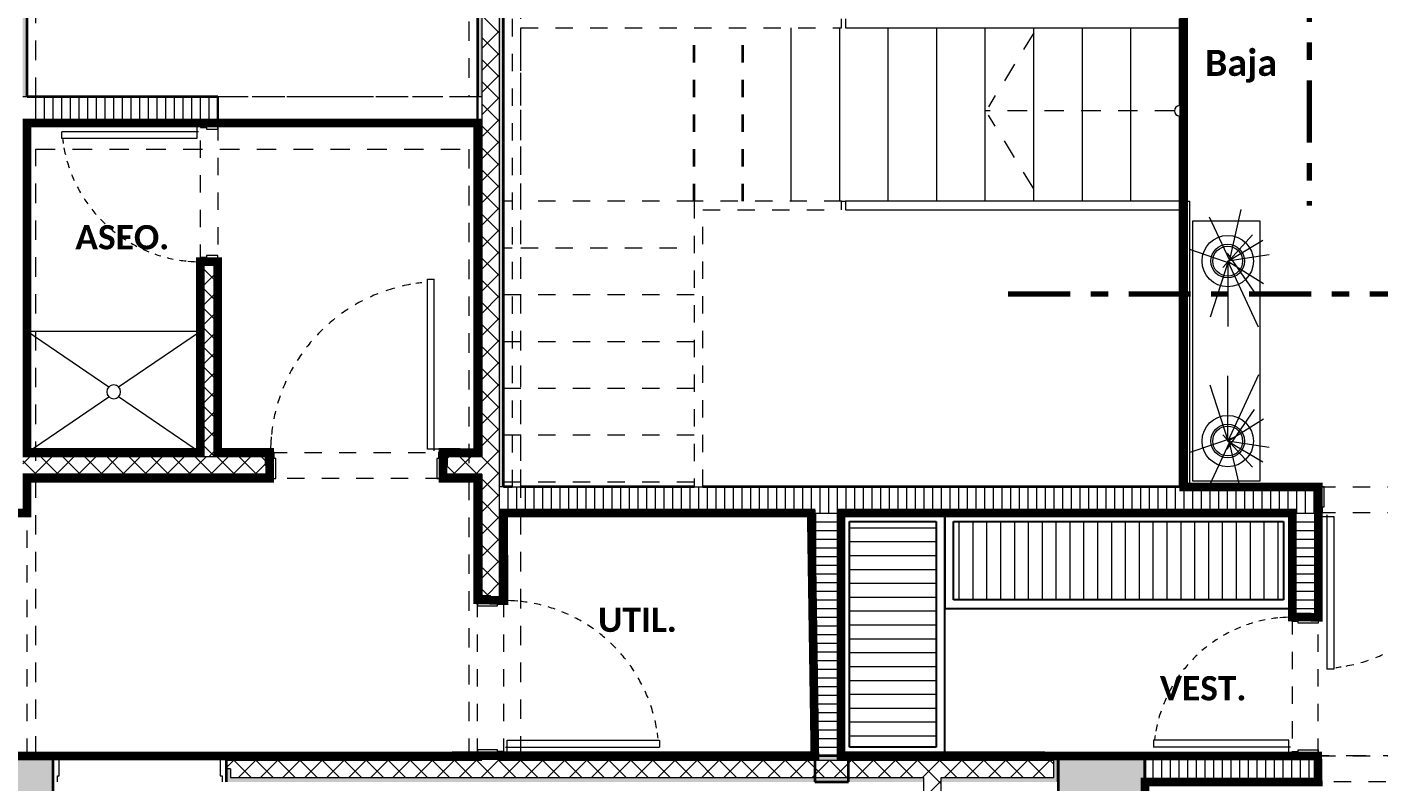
# Model space of a CAD drawing. Header units: metres. Extents: x -144 to 1000, y -717 to 29.
# Drawn here: x 837.01 to 844.81, y -557.42 to -553.07 of the extents above; entities that cross this region are included whole.
import ezdxf

# ---------------------------------------------------------------- set-up
doc = ezdxf.new("R2010")
doc.units = ezdxf.units.M
for name, pattern in [('Basculante', [0.11625, 0.075, -0.04125]), ('basculante modificado', [0.18, 0.1125, -0.0675]), ('Dash Dot 3_16_', [0.595313, 0.357187, -0.119063, 0, -0.119063]), ('Trazo', [0.45, 0.225, -0.225])]:
    doc.linetypes.add(name, pattern=pattern)
doc.layers.get('0').update_dxf_attribs({"color": 1})
doc.layers.add('00-MEDICION', color=30, linetype='Continuous')
for name, color, linetype, lineweight in [('A-DETL', 1, 'Continuous', 9), ('A-DETL-GENF', 1, 'Continuous', 9), ('A-DETL-MEDM', 1, 'Continuous', 30), ('A-DETL-THIN', 1, 'Continuous', 9), ('A-DOOR', 1, 'Continuous', 9), ('A-DOOR-FRAM', 1, 'Continuous', 9), ('A-DOOR-HDLN', 1, 'Trazo', 20), ('A-FLOR', 2, 'Continuous', 9), ('A-FLOR-HRAL', 1, 'Continuous', 9), ('A-FLOR-OVHD', 7, 'Basculante', 9), ('A-GENM', 1, 'Continuous', 9), ('A-WALL', 4, 'Continuous', 9), ('G-ANNO-SYMB', 1, 'Continuous', 9), ('G-ANNO-TEXT', 2, 'Continuous', 9), ('G-IMPT', 1, 'Continuous', 9), ('P-SANR-FIXT', 1, 'Continuous', 9), ('S-COLS', 7, 'Continuous', 9)]:
    doc.layers.add(name, color=color, linetype=linetype, lineweight=lineweight)
doc.layers.add('A-WALL-PATT', color=7, linetype='Continuous', lineweight=35, true_color=0x9c9c9c)
doc.styles.add('Calibri_B', font='calibrib.ttf', dxfattribs={"height": 0.165})
doc.styles.add('Calibri_B_1', font='calibrib.ttf', dxfattribs={"height": 0.135})

# ---------------------------------------------------------------- blocks, each defined once
blk = doc.blocks.new('H')
at = {"layer": 'A-WALL-PATT', "lineweight": 5, "true_color": 0x747474}
h = blk.add_hatch(color=8, dxfattribs=at)
h.paths.add_polyline_path([(843.8367, -497.5255), (843.8367, -497.5005), (843.7867, -497.5005), (843.7867, -496.8005), (843.7617, -496.8005), (843.7617, -497.5255), (843.8341, -497.5255)])
h.paths.add_polyline_path([(843.7617, -496.7005), (843.7867, -496.7005), (843.7867, -494.7755), (843.7617, -494.7755), (843.7617, -496.6755)])
h.paths.add_polyline_path([(843.7867, -494.6255), (843.7867, -489.8255), (843.7617, -489.8255), (843.7617, -494.6255)])
h.paths.add_polyline_path([(843.7867, -489.6755), (843.7867, -489.2757), (843.7617, -489.2757), (843.7617, -489.6755)])
at = {"layer": 'A-WALL-PATT', "true_color": 0x747474}
h = blk.add_hatch(color=8, dxfattribs=at)
h.paths.add_polyline_path([(843.8867, -497.5255), (843.9117, -497.5255), (843.9117, -497.0244), (843.8867, -497.0244), (843.8867, -497.5005)])
h.paths.add_polyline_path([(843.9117, -496.8744), (843.9117, -494.1257), (843.8867, -494.1257), (843.8867, -496.8744)])
h.paths.add_polyline_path([(843.8867, -493.9757), (843.9113, -493.9757), (843.9113, -492.5757), (843.8867, -492.5757), (843.8867, -493.3819)])
h.paths.add_polyline_path([(843.8867, -492.4257), (843.9117, -492.4257), (843.9113, -489.4257), (843.8867, -489.4257), (843.8867, -492.2218)])
at = {"layer": 'A-WALL-PATT', "lineweight": 5, "true_color": 0x747474}
h = blk.add_hatch(color=8, dxfattribs=at)
h.paths.add_polyline_path([(841.0967, -497.0244), (841.1617, -497.0244), (841.1617, -496.8005), (841.1367, -496.8005), (841.1367, -496.9994), (841.0867, -496.9994), (841.0867, -497.0244)])
h.paths.add_polyline_path([(841.1367, -496.7005), (841.1617, -496.7005), (841.1617, -494.7755), (841.1367, -494.7755), (841.1367, -495.9202)])
h.paths.add_polyline_path([(841.1367, -494.6255), (841.1617, -494.6255), (841.1617, -490.4255), (841.0367, -490.4255), (841.0367, -490.4505), (841.1367, -490.4505), (841.1367, -494.1257)])
h = blk.add_hatch(color=8, dxfattribs=at)
h.paths.add_polyline_path([(842.5616, -496.7505), (842.5616, -496.6755), (842.2617, -496.6755), (842.2617, -496.7005), (842.5366, -496.7005), (842.5366, -496.7505)])
h.paths.add_polyline_path([(843.5866, -496.7505), (843.5866, -496.7005), (843.7617, -496.7005), (843.7613, -496.6755), (843.5616, -496.6755), (843.5616, -496.7505)])
h.paths.add_polyline_path([(841.2246, -496.7005), (842.1617, -496.7005), (842.1617, -496.6755), (841.1617, -496.6755), (841.1621, -496.7005)])
at = {"layer": 'A-WALL-PATT', "true_color": 0x747474}
h = blk.add_hatch(color=8, dxfattribs=at)
h.paths.add_polyline_path([(841.1617, -496.8255), (842.5616, -496.8255), (842.5616, -496.8005), (841.1617, -496.8005)])
h.paths.add_polyline_path([(843.6107, -496.8255), (843.7617, -496.8255), (843.7613, -496.8005), (843.5616, -496.8005), (843.5616, -496.8255), (843.5866, -496.8255)])
h = blk.add_hatch(color=8, dxfattribs=at)
h.paths.add_polyline_path([(842.3115, -498.4505), (843.7867, -498.4505), (843.7867, -498.4255), (842.3115, -498.4255)])
h.paths.add_polyline_path([(843.9117, -498.4505), (847.1117, -498.4505), (847.1117, -498.4255), (843.8867, -498.4255), (843.8867, -498.4505)])
at = {"layer": 'A-WALL-PATT', "lineweight": 5, "true_color": 0x747474}
h = blk.add_hatch(color=8, dxfattribs=at)
h.paths.add_polyline_path([(842.6882, -498.5755), (846.3367, -498.5751), (846.3367, -498.5505), (842.3365, -498.5505), (842.3365, -498.5005), (842.3115, -498.5014), (842.3115, -498.5755), (842.5966, -498.5755)])
h.paths.add_polyline_path([(846.6528, -498.5755), (847.1117, -498.5755), (847.1117, -498.4505), (847.0867, -498.4505), (847.0867, -498.5505), (846.4367, -498.5505), (846.4367, -498.5755), (846.4617, -498.5755)])
at = {"layer": 'S-COLS', "true_color": 0x5c5c5c}
h = blk.add_hatch(color=251, dxfattribs=at)
h.paths.add_polyline_path([(850.9115, -509.2755), (851.4115, -509.2755), (851.4115, -508.3755), (850.9115, -508.3755), (850.9115, -508.8647)])
h.paths.add_polyline_path([(833.1867, -509.2755), (833.6117, -509.2755), (833.6117, -508.3755), (833.1117, -508.3755), (833.1117, -509.2755), (833.1239, -509.2755)])
h.paths.add_polyline_path([(841.3117, -509.2754), (841.3117, -508.3754), (840.8117, -508.3754), (840.8117, -509.2754)])
h.paths.add_polyline_path([(847.6117, -501.5754), (847.6118, -501.5754), (847.6115, -498.4254), (847.1118, -498.4255), (847.1118, -501.5754), (847.4617, -501.5754)])
h.paths.add_polyline_path([(833.4615, -501.5754), (833.6116, -501.5754), (833.6116, -500.8755), (833.1116, -500.8755), (833.1116, -501.5754), (833.4596, -501.5754)])
h.paths.add_polyline_path([(839.0113, -501.5754), (839.0117, -501.5752), (839.0113, -501.0755), (837.3115, -501.0755), (837.3115, -498.9255), (839.0118, -498.9255), (839.0113, -498.4255), (837.0115, -498.4256), (837.0116, -501.5754), (838.8616, -501.5754)])
h.paths.add_polyline_path([(840.8117, -501.5754), (841.3117, -501.5754), (841.3117, -500.6754), (840.8117, -500.6754), (840.8117, -501.4679)])
h.paths.add_polyline_path([(851.0118, -501.5754), (851.4118, -501.5754), (851.4118, -500.8755), (851.0118, -500.8755), (851.0118, -501.4679)])
h.paths.add_polyline_path([(841.1617, -499.3255), (841.3118, -499.3255), (841.3118, -498.4255), (840.8118, -498.4255), (840.8118, -499.3255), (841.0117, -499.3255)])
h.paths.add_polyline_path([(833.1115, -499.1255), (833.6115, -499.1255), (833.6115, -498.4244), (833.1115, -498.4255), (833.1115, -498.636)])
h.paths.add_polyline_path([(851.2874, -499.1255), (851.4118, -499.1255), (851.4118, -498.4244), (851.0118, -498.4255), (851.0118, -499.1255), (851.2617, -499.1255)])
h.paths.add_polyline_path([(841.0117, -490.4255), (841.3117, -490.4255), (841.3117, -489.5255), (840.8117, -489.5255), (840.8117, -490.4255)])
h.paths.add_polyline_path([(851.4117, -490.4255), (851.4117, -489.5255), (850.9117, -489.5255), (850.9117, -490.4255), (851.3467, -490.4255)])
h.paths.add_polyline_path([(833.3117, -489.8255), (834.2117, -489.8255), (834.2117, -489.3255), (833.3117, -489.3255), (833.3117, -489.7155)])
at = {"layer": 'A-DETL', "color": 7, "linetype": 'basculante modificado'}
for p, q in [((844.0116, -498.4244), (844.0116, -489.8255)), ((841.2117, -494.6255), (841.2117, -493.2651)), ((843.7116, -493.552), (843.7116, -494.6255)), ((846.9709, -494.2557), (846.7091, -494.6817)), ((843.7116, -494.6255), (841.2117, -494.6255)), ((847.7818, -494.7057), (846.6909, -494.7057)), ((846.9709, -495.1557), (846.7091, -494.7298)), ((841.2117, -498.4244), (841.2117, -494.9255)), ((841.2117, -494.9255), (843.7116, -494.9255)), ((843.7116, -494.9255), (843.7116, -498.4244)), ((847.1115, -498.4244), (841.3115, -498.4244)), ((851.0111, -498.4254), (847.6117, -498.4254))]:
    blk.add_line(p, q, dxfattribs=at)
at = {"layer": 'A-DETL', "color": 7, "linetype": 'Basculante', "lineweight": 35}
for p, q in [((845.0114, -495.2257), (845.0114, -494.2257)), ((845.2909, -495.2257), (845.2909, -494.2257))]:
    blk.add_line(p, q, dxfattribs=at)
at = {"layer": 'A-DETL', "color": 7}
blk.add_line((845.862, -495.2257), (845.884, -495.2257), dxfattribs=at)
at = {"layer": 'A-DETL-GENF', "linetype": 'Basculante'}
for p, q in [((843.7613, -494.6255), (842.2617, -494.6255)), ((842.1617, -494.7755), (842.2617, -494.7755)), ((842.1617, -495.5755), (842.1617, -494.7755)), ((842.2617, -494.7755), (843.7613, -494.7755)), ((842.2617, -494.7755), (842.2617, -495.5755)), ((842.2617, -495.5755), (842.1617, -495.5755)), ((842.5616, -496.8255), (842.5616, -496.6755)), ((842.5616, -496.6755), (843.5616, -496.6755)), ((843.5616, -496.6755), (843.5616, -496.8255)), ((843.5616, -496.8255), (842.5616, -496.8255)), ((848.6116, -497.0244), (848.6116, -496.8744)), ((848.6116, -496.8744), (849.5116, -496.8744)), ((841.1617, -498.4255), (841.1617, -497.0244)), ((849.5116, -497.0244), (848.6116, -497.0244)), ((843.7617, -498.4255), (843.7617, -497.5255)), ((843.7617, -497.5255), (843.9117, -497.5255)), ((843.9117, -497.5255), (843.9117, -498.4255)), ((848.6116, -497.6255), (848.4616, -497.6255)), ((848.4616, -497.6255), (848.4616, -498.4255)), ((848.6116, -498.4255), (848.6116, -497.6255)), ((841.3115, -498.5755), (841.3115, -498.4255)), ((841.3115, -498.4255), (842.3115, -498.4255)), ((842.3115, -498.4255), (842.3115, -498.5755)), ((843.9117, -498.4255), (843.7617, -498.4255)), ((848.4616, -498.4255), (848.6116, -498.4255)), ((848.6116, -498.4254), (849.6016, -498.4254)), ((849.6016, -498.5754), (848.6116, -498.5754))]:
    blk.add_line(p, q, dxfattribs=at)
at = {"layer": 'A-DETL-GENF', "color": 251, "true_color": 0x535353}
for p, q in [((845.9077, -497.1096), (846.4075, -497.1096)), ((846.5403, -497.5244), (846.5403, -497.0744)), ((846.6203, -497.5244), (846.6203, -497.0744)), ((846.7003, -497.5244), (846.7003, -497.0744)), ((846.7803, -497.5244), (846.7803, -497.0744)), ((846.8603, -497.5244), (846.8603, -497.0744)), ((846.9403, -497.5244), (846.9403, -497.0744)), ((847.0203, -497.5244), (847.0203, -497.0744)), ((847.1003, -497.5244), (847.1003, -497.0744)), ((847.1803, -497.5244), (847.1803, -497.0744)), ((847.2603, -497.5244), (847.2603, -497.0744)), ((847.3403, -497.5244), (847.3403, -497.0744)), ((847.4203, -497.5244), (847.4203, -497.0744)), ((847.5003, -497.5244), (847.5003, -497.0744)), ((847.5803, -497.5244), (847.5803, -497.0744)), ((847.6603, -497.5244), (847.6603, -497.0744)), ((847.7403, -497.5244), (847.7403, -497.0744)), ((847.8203, -497.5244), (847.8203, -497.0744)), ((847.9003, -497.5244), (847.9003, -497.0744)), ((847.9803, -497.5244), (847.9803, -497.0744)), ((848.0603, -497.5244), (848.0603, -497.0744)), ((848.1403, -497.5244), (848.1403, -497.0744)), ((848.2203, -497.5244), (848.2203, -497.0744)), ((848.3003, -497.5244), (848.3003, -497.0744)), ((848.3803, -497.5244), (848.3803, -497.0744)), ((845.9077, -497.1896), (846.4075, -497.1896)), ((845.9077, -497.2696), (846.4075, -497.2696)), ((845.9077, -497.3496), (846.4075, -497.3496)), ((845.9077, -497.4296), (846.4075, -497.4296)), ((845.9077, -497.5096), (846.4075, -497.5096)), ((845.9077, -497.5896), (846.4075, -497.5896)), ((845.9077, -497.6696), (846.4075, -497.6696)), ((845.9077, -497.7496), (846.4075, -497.7496)), ((845.9077, -497.8296), (846.4075, -497.8296)), ((845.9077, -497.9096), (846.4075, -497.9096)), ((845.9077, -497.9896), (846.4075, -497.9896)), ((845.9077, -498.0696), (846.4075, -498.0696)), ((845.9077, -498.1496), (846.4075, -498.1496)), ((845.9077, -498.2296), (846.4075, -498.2296)), ((845.9077, -498.3096), (846.4075, -498.3096))]:
    blk.add_line(p, q, dxfattribs=at)
at = {"layer": 'A-DETL-MEDM'}
for p, q in [((842.2617, -494.6255), (842.2617, -494.7755)), ((843.7613, -494.7755), (843.7613, -494.6255)), ((841.1617, -497.0244), (841.0117, -497.0244)), ((841.0117, -498.4255), (841.1617, -498.4255)), ((848.6116, -498.5754), (848.6116, -498.4254))]:
    blk.add_line(p, q, dxfattribs=at)
at = {"layer": 'A-DETL-THIN'}
for p, q in [((845.884, -494.1757), (845.884, -494.2257)), ((847.8109, -494.2257), (847.8109, -494.1757)), ((845.5709, -495.2257), (845.5709, -494.2257)), ((845.8509, -495.2257), (845.8509, -494.2257)), ((845.884, -494.2257), (847.8109, -494.2257)), ((846.1309, -495.2257), (846.1309, -494.2257)), ((846.4109, -495.2257), (846.4109, -494.2257)), ((846.6909, -495.2257), (846.6909, -494.2257)), ((846.9709, -495.2257), (846.9709, -494.2257)), ((847.2509, -495.2257), (847.2509, -494.2257)), ((847.5309, -495.2257), (847.5309, -494.2257)), ((847.8109, -494.6756), (847.8109, -494.2257)), ((847.8109, -495.2257), (847.8109, -494.7354)), ((847.8109, -495.2257), (845.884, -495.2257)), ((845.884, -495.2257), (845.884, -495.2757)), ((847.8109, -495.2757), (847.8109, -495.2257)), ((845.884, -495.2757), (847.8109, -495.2757)), ((846.4075, -497.0744), (845.9077, -497.0744)), ((845.9077, -497.0744), (845.9077, -498.3755)), ((846.4075, -498.3755), (846.4075, -497.0744)), ((848.4116, -497.0744), (846.5075, -497.0744)), ((846.5075, -497.0744), (846.5075, -497.5244)), ((848.4116, -497.5244), (848.4116, -497.0744)), ((846.5075, -497.5244), (848.4116, -497.5244)), ((845.9077, -498.3755), (846.4075, -498.3755))]:
    blk.add_line(p, q, dxfattribs=at)
for start, end in [(0, 180), (180, 0)]:
    blk.add_arc((847.8117, -494.7055), 0.03, start, end, dxfattribs=at)
at = {"layer": 'A-DOOR', "lineweight": 15}
for p, q in [((842.1417, -494.7905), (842.1417, -494.8655)), ((842.1517, -494.7905), (842.1417, -494.7905)), ((842.1517, -494.7755), (842.1517, -494.7905)), ((841.3617, -494.8655), (841.3617, -494.8255)), ((842.1517, -494.8255), (841.3617, -494.8255)), ((842.1417, -494.8655), (841.3617, -494.8655)), ((843.4716, -495.6755), (843.5116, -495.6755)), ((843.4716, -496.6555), (843.4716, -495.6755)), ((843.5116, -496.6655), (843.5116, -495.6755)), ((843.5466, -496.6555), (843.4716, -496.6555)), ((843.5466, -496.6655), (843.5466, -496.6555)), ((843.5616, -496.6655), (843.5466, -496.6655)), ((848.6116, -497.0344), (848.6266, -497.0344)), ((848.6266, -497.0344), (848.6266, -497.0444)), ((848.6266, -497.0444), (848.7016, -497.0444)), ((848.6616, -497.0344), (848.6616, -497.9244)), ((848.7016, -497.0444), (848.7016, -497.9244)), ((848.7016, -497.9244), (848.6616, -497.9244)), ((843.9217, -498.3755), (844.8117, -498.3755)), ((843.9317, -498.3355), (844.8117, -498.3355)), ((843.9317, -498.4105), (843.9317, -498.3355)), ((844.8117, -498.3355), (844.8117, -498.3755)), ((847.6616, -498.3355), (847.6616, -498.3755)), ((848.4416, -498.3355), (847.6616, -498.3355)), ((848.4516, -498.3755), (847.6616, -498.3755)), ((848.4416, -498.4105), (848.4416, -498.3355)), ((843.9217, -498.4105), (843.9317, -498.4105)), ((843.9217, -498.4255), (843.9217, -498.4105)), ((848.4516, -498.4105), (848.4416, -498.4105)), ((848.4516, -498.4255), (848.4516, -498.4105))]:
    blk.add_line(p, q, dxfattribs=at)
at = {"layer": 'A-DOOR'}
for p, q in [((842.1617, -494.7755), (842.2617, -494.7755)), ((843.5616, -496.6755), (843.5616, -496.8255)), ((848.6116, -497.0244), (848.6116, -496.8744)), ((841.3115, -498.5755), (841.3115, -498.4255)), ((843.9117, -498.4255), (843.7617, -498.4255)), ((848.4616, -498.4255), (848.6116, -498.4255))]:
    blk.add_line(p, q, dxfattribs=at)
for centre, radius, start, end in [((842.1617, -494.7755), 0.8, 186.45945, 188.44999), ((842.1617, -494.7755), 0.8, 190.25822, 193.15108), ((842.1617, -494.7755), 0.8, 190.25822, 193.15108), ((842.1617, -494.7755), 0.8, 195.83157, 198.88574), ((842.1617, -494.7755), 0.8, 201.72829, 204.55488), ((842.1617, -494.7755), 0.8, 207.36602, 210.16222), ((842.1617, -494.7755), 0.8, 212.94407, 215.71217), ((842.1617, -494.7755), 0.8, 218.46716, 221.20973), ((842.1617, -494.7755), 0.8, 223.94059, 226.66048), ((842.1617, -494.7755), 0.8, 229.37018, 232.07048), ((842.1617, -494.7755), 0.8, 234.7622, 237.44619), ((842.1617, -494.7755), 0.8, 240.12331, 242.79443), ((842.1617, -494.7755), 0.8, 245.46046, 248.1223), ((842.1617, -494.7755), 0.8, 250.78086, 253.43707), ((842.1617, -494.7755), 0.8, 256.09186, 258.74617), ((842.1617, -494.7755), 0.8, 261.40092, 264.05706), ((842.1617, -494.7755), 0.8, 264.86021, 270), ((843.5499, -496.6733), 0.9833, 105.83157, 108.88574), ((843.5499, -496.6733), 0.9833, 100.25822, 103.15108), ((843.5499, -496.6733), 0.9833, 100.25822, 103.15108), ((843.5499, -496.6733), 0.9833, 96.45945, 98.44999), ((843.5499, -496.6733), 0.9833, 117.36602, 120.16222), ((843.5499, -496.6733), 0.9833, 111.72829, 114.55488), ((843.5499, -496.6733), 0.9833, 122.94407, 125.71217), ((843.5499, -496.6733), 0.9833, 133.94059, 136.66048), ((843.5499, -496.6733), 0.9833, 128.46716, 131.20973), ((843.5499, -496.6733), 0.9833, 139.37018, 142.07048), ((843.5499, -496.6733), 0.9833, 144.7622, 147.44619), ((843.5499, -496.6733), 0.9833, 150.12331, 152.79443), ((843.5499, -496.6733), 0.9833, 155.46046, 158.1223), ((843.5499, -496.6733), 0.9833, 160.78086, 163.43707), ((843.5499, -496.6733), 0.9833, 166.09186, 168.74617), ((843.5499, -496.6733), 0.9833, 174.86021, 180), ((843.5499, -496.6733), 0.9833, 171.40092, 174.05706), ((843.9138, -498.424), 0.8947, 84.86021, 90), ((843.9138, -498.424), 0.8947, 81.40092, 84.05706), ((843.9138, -498.424), 0.8947, 76.09186, 78.74617), ((843.9138, -498.424), 0.8947, 70.78086, 73.43707), ((843.9138, -498.424), 0.8947, 65.46046, 68.1223), ((843.9138, -498.424), 0.8947, 60.12331, 62.79443), ((843.9138, -498.424), 0.8947, 54.7622, 57.44619), ((848.4616, -498.4255), 0.8, 111.8777, 114.53954), ((848.4616, -498.4255), 0.8, 106.56293, 109.21914), ((848.4616, -498.4255), 0.8, 101.25383, 103.90814), ((848.4616, -498.4255), 0.8, 95.94294, 98.59908), ((848.4616, -498.4255), 0.8, 90, 95.13979), ((843.9138, -498.424), 0.8947, 49.37018, 52.07048), ((848.4616, -498.4255), 0.8, 122.55381, 125.2378), ((848.4616, -498.4255), 0.8, 117.20557, 119.87669), ((843.9138, -498.424), 0.8947, 43.94059, 46.66048), ((843.9138, -498.424), 0.8947, 38.46716, 41.20973), ((848.4616, -498.4255), 0.8, 127.92952, 130.62982), ((848.6131, -497.0265), 0.8947, 291.72829, 294.55488), ((843.9138, -498.424), 0.8947, 32.94407, 35.71217), ((848.4616, -498.4255), 0.8, 138.79027, 141.53284), ((848.4616, -498.4255), 0.8, 133.33952, 136.05941), ((848.6131, -497.0265), 0.8947, 276.45945, 278.44999), ((848.6131, -497.0265), 0.8947, 280.25822, 283.15108), ((848.6131, -497.0265), 0.8947, 280.25822, 283.15108), ((848.6131, -497.0265), 0.8947, 285.83157, 288.88574), ((843.9138, -498.424), 0.8947, 27.36602, 30.16222), ((848.4616, -498.4255), 0.8, 144.28783, 147.05593), ((843.9138, -498.424), 0.8947, 21.72829, 24.55488), ((848.4616, -498.4255), 0.8, 149.83778, 152.63398), ((843.9138, -498.424), 0.8947, 15.83157, 18.88574), ((848.4616, -498.4255), 0.8, 155.44512, 158.27171), ((843.9138, -498.424), 0.8947, 10.25822, 13.15108), ((843.9138, -498.424), 0.8947, 10.25822, 13.15108), ((848.4616, -498.4255), 0.8, 161.11426, 164.16843), ((843.9138, -498.424), 0.8947, 6.45945, 8.44999), ((848.4616, -498.4255), 0.8, 171.55001, 173.54055), ((848.4616, -498.4255), 0.8, 166.84892, 169.74178), ((848.4616, -498.4255), 0.8, 166.84892, 169.74178)]:
    blk.add_arc(centre, radius, start, end, dxfattribs=at)
at = {"layer": 'A-DOOR-FRAM'}
for p, q in [((842.1617, -494.7755), (842.1617, -494.8005)), ((842.1617, -494.8005), (842.1967, -494.8005)), ((842.1967, -494.8005), (842.1967, -494.8105)), ((842.2617, -494.8105), (842.2617, -494.7755)), ((842.1967, -494.8105), (842.2617, -494.8105)), ((842.1967, -495.5505), (842.1617, -495.5505)), ((842.1617, -495.5505), (842.1617, -495.5755)), ((842.2617, -495.5405), (842.1967, -495.5405)), ((842.1967, -495.5405), (842.1967, -495.5505)), ((842.2617, -495.5755), (842.2617, -495.5405)), ((842.5866, -496.6755), (842.5616, -496.6755)), ((842.5866, -496.7105), (842.5866, -496.6755)), ((842.5966, -496.7105), (842.5866, -496.7105)), ((842.5966, -496.8255), (842.5966, -496.7105)), ((843.5366, -496.7105), (843.5266, -496.7105)), ((843.5266, -496.7105), (843.5266, -496.8255)), ((843.5616, -496.6755), (843.5366, -496.6755)), ((843.5366, -496.6755), (843.5366, -496.7105)), ((842.5616, -496.8255), (842.5966, -496.8255)), ((843.5266, -496.8255), (843.5616, -496.8255)), ((848.6466, -496.8744), (848.6116, -496.8744)), ((848.6466, -496.9894), (848.6466, -496.8744)), ((848.6116, -497.0244), (848.6366, -497.0244)), ((848.6366, -497.0244), (848.6366, -496.9894)), ((848.6366, -496.9894), (848.6466, -496.9894)), ((843.7617, -497.5255), (843.7617, -497.5605)), ((843.9117, -497.5505), (843.9117, -497.5255)), ((843.7617, -497.5605), (843.8767, -497.5605)), ((843.8767, -497.5605), (843.8767, -497.5505)), ((843.8767, -497.5505), (843.9117, -497.5505)), ((848.4616, -497.6505), (848.4616, -497.6255)), ((848.4966, -497.6505), (848.4616, -497.6505)), ((848.4966, -497.6605), (848.4966, -497.6505)), ((848.6116, -497.6605), (848.4966, -497.6605)), ((848.6116, -497.6255), (848.6116, -497.6605)), ((841.3465, -498.4255), (841.3118, -498.4255)), ((841.3465, -498.5405), (841.3465, -498.4255)), ((842.3115, -498.4255), (842.2765, -498.4255)), ((842.2765, -498.4255), (842.2765, -498.5405)), ((843.7617, -498.3905), (843.7617, -498.4255)), ((843.8767, -498.3905), (843.7617, -498.3905)), ((843.8767, -498.4005), (843.8767, -498.3905)), ((843.9117, -498.4005), (843.8767, -498.4005)), ((843.9117, -498.4255), (843.9117, -498.4005)), ((848.4616, -498.4005), (848.4966, -498.4005)), ((848.4616, -498.4254), (848.4616, -498.4005)), ((848.4966, -498.3905), (848.6116, -498.3905)), ((848.4966, -498.4005), (848.4966, -498.3905)), ((848.6116, -498.3905), (848.6116, -498.4254)), ((841.3365, -498.5755), (841.3365, -498.5405)), ((841.3365, -498.5405), (841.3465, -498.5405)), ((842.2765, -498.5405), (842.2865, -498.5405)), ((842.2865, -498.5405), (842.2865, -498.5755))]:
    blk.add_line(p, q, dxfattribs=at)
at = {"layer": 'A-DOOR-HDLN'}
for p, q in [((842.2617, -495.5755), (842.1617, -495.5755)), ((842.5616, -496.8255), (842.5616, -496.6755)), ((843.7617, -497.5255), (843.9117, -497.5255)), ((848.6116, -497.6255), (848.4616, -497.6255)), ((842.3115, -498.4255), (842.3115, -498.5755))]:
    blk.add_line(p, q, dxfattribs=at)
at = {"layer": 'A-FLOR'}
for p, q in [((843.7613, -494.6255), (843.7613, -493.9757)), ((847.8109, -494.2257), (847.8109, -494.6756)), ((843.7613, -496.6756), (843.7613, -494.7755)), ((847.8109, -494.7354), (847.8109, -495.2257)), ((843.7613, -497.0244), (843.7613, -496.8255)), ((843.7617, -497.0244), (843.7613, -497.0244))]:
    blk.add_line(p, q, dxfattribs=at)
at = {"layer": 'A-FLOR-HRAL'}
for p, q in [((847.8109, -495.2257), (847.8349, -495.2257)), ((847.8349, -495.2257), (847.8469, -495.2257)), ((847.8349, -495.2257), (847.8349, -496.8744)), ((847.8469, -496.8744), (847.8469, -495.2257)), ((847.8469, -495.2257), (847.8709, -495.2257)), ((847.8709, -496.8744), (847.8709, -495.2257)), ((847.8109, -496.8744), (847.8109, -495.2757))]:
    blk.add_line(p, q, dxfattribs=at)
at = {"layer": 'A-FLOR-OVHD'}
for p, q in [((843.9616, -494.1757), (843.9616, -496.8744)), ((845.862, -494.2257), (845.862, -494.1757)), ((844.0116, -496.8744), (844.0116, -494.2257)), ((844.0116, -494.2257), (845.862, -494.2257)), ((843.9616, -495.2257), (843.9116, -495.2257)), ((845.0114, -495.2257), (844.0116, -495.2257)), ((845.862, -495.2257), (845.0114, -495.2257)), ((845.0114, -495.2257), (845.0114, -496.8744)), ((845.862, -495.2757), (845.862, -495.2257)), ((845.0614, -496.8744), (845.0614, -495.2757)), ((845.0614, -495.2757), (845.862, -495.2757)), ((843.9116, -495.4955), (843.9616, -495.4955)), ((844.0116, -495.4955), (845.0114, -495.4955)), ((843.9116, -495.7653), (845.0114, -495.7653)), ((843.9116, -496.0351), (845.0114, -496.0351)), ((843.9116, -496.3049), (845.0114, -496.3049)), ((843.9116, -496.5747), (845.0114, -496.5747)), ((843.9116, -496.8444), (845.0114, -496.8444)), ((843.9616, -496.8744), (844.0116, -496.8744)), ((845.0114, -496.8744), (845.0614, -496.8744))]:
    blk.add_line(p, q, dxfattribs=at)
at = {"layer": 'A-GENM', "lineweight": 25}
for p, q in [((846.4575, -497.0244), (845.8575, -497.0244)), ((845.8575, -497.0244), (845.8575, -498.4255)), ((846.4575, -498.4255), (846.4575, -497.0244)), ((848.4616, -497.0244), (846.4575, -497.0244)), ((846.4575, -497.0244), (846.4575, -497.5744)), ((848.4616, -497.5744), (848.4616, -497.0244)), ((845.9075, -498.3755), (845.9075, -497.0744)), ((845.9075, -497.0744), (846.4075, -497.0744)), ((846.4075, -497.0744), (846.4075, -498.3755)), ((846.5075, -497.5244), (846.5075, -497.0744)), ((846.5075, -497.0744), (848.4116, -497.0744)), ((848.4116, -497.0744), (848.4116, -497.5244)), ((848.4116, -497.5244), (846.5075, -497.5244)), ((846.4575, -497.5744), (848.4616, -497.5744)), ((846.4075, -498.3755), (845.9075, -498.3755)), ((845.8575, -498.4255), (846.4575, -498.4255))]:
    blk.add_line(p, q, dxfattribs=at)
at = {"layer": 'A-WALL'}
for p, q in [((843.7867, -489.2757), (843.7867, -496.7005)), ((843.8867, -489.4257), (843.8867, -497.5255)), ((841.1617, -494.6255), (841.1367, -494.6255)), ((843.7867, -494.6255), (843.7617, -494.6255)), ((841.1617, -494.7755), (841.1367, -494.7755)), ((843.7867, -494.7755), (843.7617, -494.7755)), ((842.5366, -496.7005), (841.1367, -496.7005)), ((842.1617, -496.6755), (842.1617, -496.7005)), ((842.2617, -496.6755), (842.2617, -496.7005)), ((842.5366, -496.7505), (842.5366, -496.7005)), ((842.5366, -496.7505), (842.5616, -496.7505)), ((843.5616, -496.7505), (843.5866, -496.7505)), ((843.5866, -496.7005), (843.5866, -496.7505)), ((843.7867, -496.7005), (843.5866, -496.7005)), ((842.5616, -496.8005), (841.1367, -496.8005)), ((843.7867, -496.8005), (843.5616, -496.8005)), ((843.7867, -496.8005), (843.7867, -497.5005)), ((843.9117, -496.8744), (843.8867, -496.8744)), ((843.9117, -497.0244), (843.8867, -497.0244)), ((843.7867, -497.5005), (843.8367, -497.5005)), ((843.8367, -497.5255), (843.8367, -497.5005)), ((842.3115, -498.4505), (843.7867, -498.4505)), ((843.7867, -498.4505), (843.7867, -498.4255)), ((843.8867, -498.4505), (843.8867, -498.4255)), ((843.8867, -498.4505), (847.0867, -498.4505)), ((847.0867, -498.5505), (847.0867, -498.4505)), ((842.3365, -498.5005), (842.3115, -498.5005)), ((842.3365, -498.5005), (842.3365, -498.5505)), ((842.3365, -498.5505), (846.3367, -498.5505)), ((846.3367, -500.7704), (846.3367, -498.5505)), ((846.4367, -498.5505), (847.0867, -498.5505)), ((846.4367, -500.7704), (846.4367, -498.5505))]:
    blk.add_line(p, q, dxfattribs=at)
at = {"layer": 'A-WALL', "lineweight": 35}
for p, q in [((843.7617, -489.8255), (843.7617, -494.6255)), ((841.1617, -494.6255), (841.1617, -493.2651)), ((843.9117, -496.8744), (843.9117, -494.1257)), ((842.2617, -494.6255), (841.1617, -494.6255)), ((843.7617, -494.6255), (843.7613, -494.6255)), ((841.1617, -496.6755), (841.1617, -494.7755)), ((841.1617, -494.7755), (842.2617, -494.7755)), ((843.7613, -494.7755), (843.7617, -494.7755)), ((843.7617, -494.7755), (843.7617, -496.6755)), ((842.1617, -495.5755), (842.1617, -496.6755)), ((842.2617, -495.5755), (842.1617, -495.5755)), ((842.2617, -496.6755), (842.2617, -495.5755)), ((842.1617, -496.6755), (841.1617, -496.6755)), ((842.5616, -496.6755), (842.2617, -496.6755)), ((842.5616, -496.8255), (842.5616, -496.6755)), ((843.7617, -496.6755), (843.5616, -496.6755)), ((843.5616, -496.6755), (843.5616, -496.8255)), ((841.1617, -497.0244), (841.1617, -496.8255)), ((841.1617, -496.8255), (842.5616, -496.8255)), ((843.5616, -496.8255), (843.7617, -496.8255)), ((843.7617, -496.8255), (843.7617, -497.5255)), ((843.9616, -496.8744), (843.9117, -496.8744)), ((845.0114, -496.8744), (844.0116, -496.8744)), ((848.6116, -496.8744), (845.0614, -496.8744)), ((848.6116, -497.6255), (848.6116, -496.8744)), ((843.9117, -497.5255), (843.9117, -497.0244)), ((843.9117, -497.0244), (845.7075, -497.0244)), ((845.7075, -497.0244), (845.7075, -498.5744)), ((845.8575, -497.0244), (848.4616, -497.0244)), ((845.8575, -498.4244), (845.8575, -497.0244)), ((848.4616, -497.0244), (848.4616, -497.6255)), ((843.7617, -497.5255), (843.9117, -497.5255)), ((848.4616, -497.6255), (848.6116, -497.6255)), ((847.1117, -498.4255), (842.3115, -498.4255)), ((842.3115, -498.4255), (842.3115, -498.5755)), ((845.9021, -498.4244), (845.8575, -498.4244)), ((845.9021, -498.5744), (845.9021, -498.4244)), ((847.1117, -498.5755), (847.1117, -498.4255)), ((848.6116, -498.4254), (847.6117, -498.4254)), ((847.6117, -498.4254), (847.6117, -498.5754)), ((845.7075, -498.5744), (845.9021, -498.5744)), ((847.6117, -498.5754), (848.6116, -498.5754))]:
    blk.add_line(p, q, dxfattribs=at)
at = {"layer": 'A-WALL-PATT', "color": 1, "lineweight": 5, "true_color": 0xff0000}
for p, q in [((843.8867, -494.2552), (843.7867, -494.1552)), ((843.7867, -494.3458), (843.8867, -494.2458)), ((843.8867, -494.3825), (843.7867, -494.2825)), ((843.7867, -494.4731), (843.8867, -494.3731)), ((843.8867, -494.5098), (843.7867, -494.4098)), ((843.7867, -494.6004), (843.8867, -494.5004)), ((843.8867, -494.637), (843.7867, -494.537)), ((843.7867, -494.7276), (843.8867, -494.6276)), ((843.8867, -494.7643), (843.7867, -494.6643)), ((843.7867, -494.8549), (843.8867, -494.7549)), ((843.8867, -494.8916), (843.7867, -494.7916)), ((843.7867, -494.9822), (843.8867, -494.8822)), ((843.8867, -495.0189), (843.7867, -494.9189)), ((843.7867, -495.1095), (843.8867, -495.0095)), ((843.8867, -495.1462), (843.7867, -495.0462)), ((843.7867, -495.2367), (843.8867, -495.1367)), ((843.8867, -495.2734), (843.7867, -495.1734)), ((843.7867, -495.364), (843.8867, -495.264)), ((843.8867, -495.4007), (843.7867, -495.3007)), ((843.7867, -495.4913), (843.8867, -495.3913)), ((843.8867, -495.528), (843.7867, -495.428)), ((843.7867, -495.6186), (843.8867, -495.5186)), ((843.8867, -495.6553), (843.7867, -495.5553)), ((843.7867, -495.7459), (843.8867, -495.6459)), ((843.8867, -495.7826), (843.7867, -495.6826)), ((843.7867, -495.8731), (843.8867, -495.7731)), ((843.8867, -495.9098), (843.7867, -495.8098)), ((843.7867, -496.0004), (843.8867, -495.9004)), ((843.8867, -496.0371), (843.7867, -495.9371)), ((843.7867, -496.1277), (843.8867, -496.0277)), ((843.8867, -496.1644), (843.7867, -496.0644)), ((843.7867, -496.255), (843.8867, -496.155)), ((843.8867, -496.2917), (843.7867, -496.1917)), ((843.7867, -496.3823), (843.8867, -496.2823)), ((843.8867, -496.4189), (843.7867, -496.3189)), ((843.7867, -496.5095), (843.8867, -496.4095)), ((843.8867, -496.5462), (843.7867, -496.4462)), ((843.7867, -496.6368), (843.8867, -496.5368)), ((843.8867, -496.6735), (843.7867, -496.5735)), ((843.7867, -496.7641), (843.8867, -496.6641)), ((841.1367, -496.7412), (841.1769, -496.7011)), ((841.2136, -496.8005), (841.1367, -496.7236)), ((841.2047, -496.8005), (841.3042, -496.701)), ((841.3408, -496.8005), (841.2414, -496.7011)), ((841.332, -496.8005), (841.4315, -496.701)), ((841.4681, -496.8005), (841.3686, -496.701)), ((841.4593, -496.8005), (841.5589, -496.7009)), ((841.5954, -496.8005), (841.4959, -496.701)), ((841.5866, -496.8005), (841.6862, -496.7009)), ((841.7227, -496.8005), (841.6231, -496.7009)), ((841.7139, -496.8005), (841.8135, -496.7008)), ((841.85, -496.8005), (841.7503, -496.7008)), ((841.8411, -496.8005), (841.9409, -496.7008)), ((841.9772, -496.8005), (841.8775, -496.7008)), ((841.9684, -496.8005), (842.0682, -496.7007)), ((842.1045, -496.8005), (842.0048, -496.7007)), ((842.0957, -496.8005), (842.1955, -496.7006)), ((842.2318, -496.8005), (842.132, -496.7007)), ((842.223, -496.8005), (842.3229, -496.7006)), ((842.3591, -496.8005), (842.2592, -496.7006)), ((842.3503, -496.8005), (842.4502, -496.7005)), ((842.4864, -496.8005), (842.3864, -496.7006)), ((842.4775, -496.8005), (842.5366, -496.7414)), ((842.5366, -496.7235), (842.5137, -496.7005)), ((843.6319, -496.8005), (843.5819, -496.7505)), ((843.5866, -496.7097), (843.5958, -496.7005)), ((843.623, -496.8005), (843.723, -496.7005)), ((843.7592, -496.8005), (843.6592, -496.7005)), ((843.7867, -496.7008), (843.7864, -496.7005)), ((843.8867, -496.8008), (843.7867, -496.7008)), ((843.7503, -496.8005), (843.7867, -496.7641)), ((843.7867, -496.8914), (843.8867, -496.7914)), ((843.8867, -496.9281), (843.7867, -496.8281)), ((843.7867, -497.0187), (843.8867, -496.9187)), ((843.8867, -497.0553), (843.7867, -496.9553)), ((843.7867, -497.1459), (843.8867, -497.0459)), ((843.8867, -497.1826), (843.7867, -497.0826)), ((843.7867, -497.2732), (843.8867, -497.1732)), ((843.8867, -497.3099), (843.7867, -497.2099)), ((843.7867, -497.4005), (843.8867, -497.3005)), ((843.8867, -497.4372), (843.7867, -497.3372)), ((843.814, -497.5005), (843.8867, -497.4278)), ((843.8228, -497.5005), (843.7867, -497.4645)), ((843.8478, -497.5255), (843.8367, -497.5145)), ((842.3115, -498.4939), (842.3549, -498.4505)), ((842.4545, -498.5505), (842.3545, -498.4505)), ((842.3822, -498.5505), (842.4822, -498.4505)), ((842.5817, -498.5505), (842.4817, -498.4505)), ((842.5094, -498.5505), (842.6094, -498.4505)), ((842.709, -498.5505), (842.609, -498.4505)), ((842.6367, -498.5505), (842.7367, -498.4505)), ((842.8363, -498.5505), (842.7363, -498.4505)), ((842.764, -498.5505), (842.864, -498.4505)), ((842.9636, -498.5505), (842.8636, -498.4505)), ((842.8913, -498.5505), (842.9913, -498.4505)), ((843.0908, -498.5505), (842.9908, -498.4505)), ((843.0186, -498.5505), (843.1186, -498.4505)), ((843.2181, -498.5505), (843.1181, -498.4505)), ((843.1458, -498.5505), (843.2458, -498.4505)), ((843.3454, -498.5505), (843.2454, -498.4505)), ((843.2731, -498.5505), (843.3731, -498.4505)), ((843.4727, -498.5505), (843.3727, -498.4505)), ((843.4004, -498.5505), (843.5004, -498.4505)), ((843.6, -498.5505), (843.5, -498.4505)), ((843.5277, -498.5505), (843.6277, -498.4505)), ((843.7272, -498.5505), (843.6272, -498.4505)), ((843.655, -498.5505), (843.755, -498.4505)), ((843.8545, -498.5505), (843.7545, -498.4505)), ((843.7822, -498.5505), (843.8822, -498.4505)), ((843.8818, -498.4505), (843.8568, -498.4255)), ((843.9818, -498.5505), (843.8818, -498.4505)), ((843.8822, -498.4505), (843.8867, -498.446)), ((843.9095, -498.5505), (844.0095, -498.4505)), ((844.1091, -498.5505), (844.0091, -498.4505)), ((844.0368, -498.5505), (844.1368, -498.4505)), ((844.2364, -498.5505), (844.1364, -498.4505)), ((844.1641, -498.5505), (844.2641, -498.4505)), ((844.3636, -498.5505), (844.2636, -498.4505)), ((844.2914, -498.5505), (844.3914, -498.4505)), ((844.4909, -498.5505), (844.3909, -498.4505)), ((844.4186, -498.5505), (844.5186, -498.4505)), ((844.6182, -498.5505), (844.5182, -498.4505)), ((844.5459, -498.5505), (844.6459, -498.4505)), ((844.7455, -498.5505), (844.6455, -498.4505)), ((844.6732, -498.5505), (844.7732, -498.4505)), ((844.8728, -498.5505), (844.7728, -498.4505)), ((844.8005, -498.5505), (844.9005, -498.4505)), ((845, -498.5505), (844.9, -498.4505)), ((844.9278, -498.5505), (845.0278, -498.4505)), ((845.1273, -498.5505), (845.0273, -498.4505)), ((845.055, -498.5505), (845.155, -498.4505)), ((845.2546, -498.5505), (845.1546, -498.4505)), ((845.1823, -498.5505), (845.2823, -498.4505)), ((845.3819, -498.5505), (845.2819, -498.4505)), ((845.3096, -498.5505), (845.4096, -498.4505)), ((845.5092, -498.5505), (845.4092, -498.4505)), ((845.4369, -498.5505), (845.5369, -498.4505)), ((845.6364, -498.5505), (845.5364, -498.4505)), ((845.5641, -498.5505), (845.6641, -498.4505)), ((845.7637, -498.5505), (845.6637, -498.4505)), ((845.6914, -498.5505), (845.7914, -498.4505)), ((845.891, -498.5505), (845.791, -498.4505)), ((845.8187, -498.5505), (845.9187, -498.4505)), ((846.0183, -498.5505), (845.9183, -498.4505)), ((845.946, -498.5505), (846.046, -498.4505)), ((846.1456, -498.5505), (846.0456, -498.4505)), ((846.0733, -498.5505), (846.1733, -498.4505)), ((846.2728, -498.5505), (846.1728, -498.4505)), ((846.2005, -498.5505), (846.3005, -498.4505)), ((846.4001, -498.5505), (846.3001, -498.4505)), ((846.3278, -498.5505), (846.4278, -498.4505)), ((846.5274, -498.5505), (846.4274, -498.4505)), ((846.4551, -498.5505), (846.5551, -498.4505)), ((846.6547, -498.5505), (846.5547, -498.4505)), ((846.5824, -498.5505), (846.6824, -498.4505)), ((846.7819, -498.5505), (846.6819, -498.4505)), ((846.7097, -498.5505), (846.8097, -498.4505)), ((846.9092, -498.5505), (846.8092, -498.4505)), ((846.8369, -498.5505), (846.9369, -498.4505)), ((847.0365, -498.5505), (846.9365, -498.4505)), ((846.9642, -498.5505), (847.0642, -498.4505)), ((847.0867, -498.4734), (847.0638, -498.4505)), ((846.3367, -498.6689), (846.4367, -498.5689)), ((846.4367, -498.5871), (846.4001, -498.5505))]:
    blk.add_line(p, q, dxfattribs=at)
at = {"layer": 'A-WALL-PATT', "color": 8, "lineweight": 5, "true_color": 0x727272}
for p, q in [((841.2113, -494.6255), (841.2113, -494.7755)), ((841.2613, -494.6255), (841.2613, -494.7755)), ((841.3113, -494.6255), (841.3113, -494.7755)), ((841.3613, -494.6255), (841.3613, -494.7755)), ((841.4113, -494.6255), (841.4113, -494.7755)), ((841.4613, -494.6255), (841.4613, -494.7755)), ((841.5113, -494.6255), (841.5113, -494.7755)), ((841.5613, -494.6255), (841.5613, -494.7755)), ((841.6113, -494.6255), (841.6113, -494.7755)), ((841.6613, -494.6255), (841.6613, -494.7755)), ((841.7113, -494.6255), (841.7113, -494.7755)), ((841.7613, -494.6255), (841.7613, -494.7755)), ((841.8113, -494.6255), (841.8113, -494.7755)), ((841.8613, -494.6255), (841.8613, -494.7755)), ((841.9113, -494.6255), (841.9113, -494.7755)), ((841.9613, -494.6255), (841.9613, -494.7755)), ((842.0113, -494.6255), (842.0113, -494.7755)), ((842.0613, -494.6255), (842.0613, -494.7755)), ((842.1113, -494.6255), (842.1113, -494.7755)), ((842.1613, -494.6255), (842.1613, -494.7755)), ((842.2113, -494.6255), (842.2113, -494.7755)), ((842.2613, -494.6255), (842.2613, -494.7755)), ((843.7613, -494.6255), (843.7613, -494.6264)), ((843.9363, -496.8755), (843.9363, -497.0244)), ((843.9863, -496.8755), (843.9863, -497.0244)), ((844.0363, -496.8755), (844.0363, -497.0244)), ((844.0863, -496.8754), (844.0863, -497.0244)), ((844.1363, -496.8754), (844.1363, -497.0244)), ((844.1863, -496.8754), (844.1863, -497.0244)), ((844.2363, -496.8754), (844.2363, -497.0244)), ((844.2863, -496.8754), (844.2863, -497.0244)), ((844.3363, -496.8754), (844.3363, -497.0244)), ((844.3863, -496.8754), (844.3863, -497.0244)), ((844.4363, -496.8754), (844.4363, -497.0244)), ((844.4863, -496.8754), (844.4863, -497.0244)), ((844.5363, -496.8753), (844.5363, -497.0244)), ((844.5863, -496.8753), (844.5863, -497.0244)), ((844.6363, -496.8753), (844.6363, -497.0244)), ((844.6863, -496.8753), (844.6863, -497.0244)), ((844.7363, -496.8753), (844.7363, -497.0244)), ((844.7863, -496.8753), (844.7863, -497.0244)), ((844.8363, -496.8753), (844.8363, -497.0244)), ((844.8863, -496.8753), (844.8863, -497.0244)), ((844.9363, -496.8753), (844.9363, -497.0244)), ((844.9863, -496.8752), (844.9863, -497.0244)), ((845.0363, -496.8752), (845.0363, -497.0244)), ((845.0863, -496.8752), (845.0863, -497.0244)), ((845.1363, -496.8752), (845.1363, -497.0244)), ((845.1863, -496.8752), (845.1863, -497.0244)), ((845.2363, -496.8752), (845.2363, -497.0244)), ((845.2863, -496.8752), (845.2863, -497.0244)), ((845.3363, -496.8752), (845.3363, -497.0244)), ((845.3863, -496.8752), (845.3863, -497.0244)), ((845.4363, -496.8751), (845.4363, -497.0244)), ((845.4863, -496.8751), (845.4863, -497.0244)), ((845.5363, -496.8751), (845.5363, -497.0244)), ((845.5863, -496.8751), (845.5863, -497.0244)), ((845.6363, -496.8751), (845.6363, -497.0244)), ((845.6863, -496.8751), (845.6863, -497.0244)), ((845.7363, -496.8751), (845.7363, -497.0244)), ((845.7863, -496.8751), (845.7863, -497.0244)), ((845.8363, -496.8751), (845.8363, -497.0244)), ((845.8863, -496.875), (845.8863, -497.0244)), ((845.9363, -496.875), (845.9363, -497.0244)), ((845.9863, -496.875), (845.9863, -497.0244)), ((846.0363, -496.875), (846.0363, -497.0244)), ((846.0863, -496.875), (846.0863, -497.0244)), ((846.1363, -496.875), (846.1363, -497.0244)), ((846.1863, -496.875), (846.1863, -497.0244)), ((846.2363, -496.875), (846.2363, -497.0244)), ((846.2863, -496.875), (846.2863, -497.0244)), ((846.3363, -496.8749), (846.3363, -497.0244)), ((846.3863, -496.8749), (846.3863, -497.0244)), ((846.4363, -496.8749), (846.4363, -497.0244)), ((846.4863, -496.8749), (846.4863, -497.0244)), ((846.5363, -496.8749), (846.5363, -497.0244)), ((846.5863, -496.8749), (846.5863, -497.0244)), ((846.6363, -496.8749), (846.6363, -497.0244)), ((846.6863, -496.8749), (846.6863, -497.0244)), ((846.7363, -496.8749), (846.7363, -497.0244)), ((846.7863, -496.8748), (846.7863, -497.0244)), ((846.8363, -496.8748), (846.8363, -497.0244)), ((846.8863, -496.8748), (846.8863, -497.0244)), ((846.9363, -496.8748), (846.9363, -497.0244)), ((846.9863, -496.8748), (846.9863, -497.0244)), ((847.0363, -496.8748), (847.0363, -497.0244)), ((847.0863, -496.8748), (847.0863, -497.0244)), ((847.1363, -496.8748), (847.1363, -497.0244)), ((847.1863, -496.8748), (847.1863, -497.0244)), ((847.2363, -496.8747), (847.2363, -497.0244)), ((847.2863, -496.8747), (847.2863, -497.0244)), ((847.3363, -496.8747), (847.3363, -497.0244)), ((847.3863, -496.8747), (847.3863, -497.0244)), ((847.4363, -496.8747), (847.4363, -497.0244)), ((847.4863, -496.8747), (847.4863, -497.0244)), ((847.5363, -496.8747), (847.5363, -497.0244)), ((847.5863, -496.8747), (847.5863, -497.0244)), ((847.6363, -496.8747), (847.6363, -497.0244)), ((847.6863, -496.8746), (847.6863, -497.0244)), ((847.7363, -496.8746), (847.7363, -497.0244)), ((847.7863, -496.8746), (847.7863, -497.0244)), ((847.8363, -496.8746), (847.8363, -497.0244)), ((847.8863, -496.8746), (847.8863, -497.0244)), ((847.9363, -496.8746), (847.9363, -497.0244)), ((847.9863, -496.8746), (847.9863, -497.0244)), ((848.0363, -496.8746), (848.0363, -497.0244)), ((848.0863, -496.8745), (848.0863, -497.0244)), ((848.1363, -496.8745), (848.1363, -497.0244)), ((848.1863, -496.8745), (848.1863, -497.0244)), ((848.2363, -496.8745), (848.2363, -497.0244)), ((848.2863, -496.8745), (848.2863, -497.0244)), ((848.3363, -496.8745), (848.3363, -497.0244)), ((848.3863, -496.8745), (848.3863, -497.0244)), ((848.4363, -496.8745), (848.4363, -497.0244)), ((848.4863, -496.8745), (848.4863, -497.0244)), ((848.5363, -496.8744), (848.5363, -497.0244)), ((848.5863, -496.8744), (848.5863, -497.0244)), ((845.7075, -497.0246), (845.8575, -497.0246)), ((848.4616, -497.0246), (848.6116, -497.0246)), ((845.7075, -497.0746), (845.8575, -497.0746)), ((845.7075, -497.1246), (845.8575, -497.1246)), ((848.4616, -497.0746), (848.6116, -497.0746)), ((848.4616, -497.1246), (848.6116, -497.1246)), ((845.7075, -497.1746), (845.8575, -497.1746)), ((848.4616, -497.1746), (848.6116, -497.1746)), ((845.7075, -497.2246), (845.8575, -497.2246)), ((845.7075, -497.2746), (845.8575, -497.2746)), ((848.4616, -497.2246), (848.6116, -497.2246)), ((848.4616, -497.2746), (848.6116, -497.2746)), ((845.7075, -497.3246), (845.8575, -497.3246)), ((845.7075, -497.3746), (845.8575, -497.3746)), ((848.4616, -497.3246), (848.6116, -497.3246)), ((848.4616, -497.3746), (848.6116, -497.3746)), ((845.7075, -497.4246), (845.8575, -497.4246)), ((848.4616, -497.4246), (848.6116, -497.4246)), ((845.7075, -497.4746), (845.8575, -497.4746)), ((845.7075, -497.5246), (845.8575, -497.5246)), ((848.4616, -497.4746), (848.6116, -497.4746)), ((848.4616, -497.5246), (848.6116, -497.5246)), ((845.7075, -497.5746), (845.8575, -497.5746)), ((848.4616, -497.5746), (848.6116, -497.5746)), ((845.7075, -497.6246), (845.8575, -497.6246)), ((845.7075, -497.6746), (845.8575, -497.6746)), ((848.4616, -497.6246), (848.6116, -497.6246)), ((845.7075, -497.7246), (845.8575, -497.7246)), ((845.7075, -497.7746), (845.8575, -497.7746)), ((845.7075, -497.8246), (845.8575, -497.8246)), ((845.7075, -497.8746), (845.8575, -497.8746)), ((845.7075, -497.9246), (845.8575, -497.9246)), ((845.7075, -497.9746), (845.8575, -497.9746)), ((845.7075, -498.0246), (845.8575, -498.0246)), ((845.7075, -498.0746), (845.8575, -498.0746)), ((845.7075, -498.1246), (845.8575, -498.1246)), ((845.7075, -498.1746), (845.8575, -498.1746)), ((845.7075, -498.2246), (845.8575, -498.2246)), ((845.7075, -498.2746), (845.8575, -498.2746)), ((845.7075, -498.3246), (845.8575, -498.3246)), ((845.7075, -498.3746), (845.8575, -498.3746)), ((847.6593, -498.5754), (847.6593, -498.4256)), ((847.7093, -498.5754), (847.7093, -498.4256)), ((847.7593, -498.5754), (847.7593, -498.4256)), ((847.8093, -498.5754), (847.8093, -498.4255)), ((847.8593, -498.5754), (847.8593, -498.4255)), ((847.9093, -498.5754), (847.9093, -498.4255)), ((847.9593, -498.5754), (847.9593, -498.4255)), ((848.0093, -498.5754), (848.0093, -498.4255)), ((848.0593, -498.5754), (848.0593, -498.4255)), ((848.1093, -498.5754), (848.1093, -498.4255)), ((848.1593, -498.5754), (848.1593, -498.4255)), ((848.2093, -498.5754), (848.2093, -498.4255)), ((848.2593, -498.5754), (848.2593, -498.4255)), ((848.3093, -498.5754), (848.3093, -498.4255)), ((848.3593, -498.5754), (848.3593, -498.4255)), ((848.4093, -498.5754), (848.4093, -498.4255)), ((848.4593, -498.5754), (848.4593, -498.4255)), ((848.5093, -498.5754), (848.5093, -498.4254)), ((848.5593, -498.5754), (848.5593, -498.4254)), ((848.6093, -498.5754), (848.6093, -498.4254))]:
    blk.add_line(p, q, dxfattribs=at)
at = {"layer": 'A-WALL-PATT', "color": 8, "lineweight": 5, "true_color": 0x747474}
for p, q in [((842.1617, -495.6172), (842.2035, -495.5755)), ((842.2617, -495.5859), (842.2513, -495.5755)), ((842.2617, -495.699), (842.1617, -495.599)), ((842.1617, -495.7304), (842.2617, -495.6304)), ((842.2617, -495.8122), (842.1617, -495.7122)), ((842.1617, -495.8435), (842.2617, -495.7435)), ((842.2617, -495.9253), (842.1617, -495.8253)), ((842.1617, -495.9567), (842.2617, -495.8567)), ((842.2617, -496.0385), (842.1617, -495.9385)), ((842.1617, -496.0698), (842.2617, -495.9698)), ((842.2617, -496.1516), (842.1617, -496.0516)), ((842.1617, -496.1829), (842.2617, -496.0829)), ((842.2617, -496.2647), (842.1617, -496.1647)), ((842.1617, -496.2961), (842.2617, -496.1961)), ((842.2617, -496.3779), (842.1617, -496.2779)), ((842.1617, -496.4092), (842.2617, -496.3092)), ((842.2617, -496.491), (842.1617, -496.391)), ((842.1617, -496.5223), (842.2617, -496.4223)), ((842.2617, -496.6041), (842.1617, -496.5041)), ((842.1617, -496.6355), (842.2617, -496.5355)), ((842.2449, -496.7005), (842.1617, -496.6173)), ((842.2098, -496.7005), (842.2617, -496.6486))]:
    blk.add_line(p, q, dxfattribs=at)
at = {"layer": 'G-ANNO-SYMB', "linetype": 'Dash Dot 3_16_', "lineweight": 70}
for p, q in [((848.5595, -485.4917), (848.5595, -495.2512)), ((846.8229, -495.7599), (855.6689, -495.7599))]:
    blk.add_line(p, q, dxfattribs=at)
at = {"layer": 'G-IMPT'}
for p, q in [((848.0617, -495.6081), (848.2323, -495.4209)), ((848.0895, -495.5719), (848.2928, -495.4512)), ((848.1201, -495.5909), (847.8709, -495.5056)), ((848.0928, -495.574), (847.9888, -495.8944)), ((848.0864, -495.5255), (848.2446, -495.7535)), ((848.0928, -496.6075), (847.9888, -496.287)), ((848.0864, -496.6559), (848.2446, -496.428)), ((848.1201, -496.5906), (847.8709, -496.6759)), ((848.0617, -496.5734), (848.2323, -496.7606)), ((848.0895, -496.6095), (848.2928, -496.7303))]:
    blk.add_line(p, q, dxfattribs=at)
at = {"layer": 'G-IMPT', "flags": 128}
blk.add_lwpolyline([(847.8891, -496.8409), (847.8891, -495.3405), (848.2749, -495.3405), (848.2749, -496.8409)], close=True, dxfattribs=at)
for points in [[(848.1662, -495.2736), (848.1007, -495.5653), (847.9846, -495.3176)], [(848.3286, -495.5351), (848.0895, -495.5719), (848.2969, -495.7003)], [(848.268, -495.9536), (848.0895, -495.5719), (848.0895, -495.9481)], [(848.268, -496.2278), (848.0895, -496.6095), (848.0895, -496.2334)], [(848.3286, -496.6463), (848.0895, -496.6095), (848.2969, -496.4811)], [(848.1587, -496.8744), (848.1007, -496.6162), (847.9846, -496.8638)]]:
    blk.add_lwpolyline(points, dxfattribs=at)
at = {"layer": 'G-IMPT'}
for centre, radius in [((848.0895, -495.5719), 0.148), ((848.0895, -495.5719), 0.0971), ((848.0895, -495.5719), 0.0861), ((848.0895, -496.6095), 0.148), ((848.0895, -496.6095), 0.0971), ((848.0895, -496.6095), 0.0861)]:
    blk.add_circle(centre, radius, dxfattribs=at)
at = {"layer": 'P-SANR-FIXT'}
for p, q in [((841.1617, -495.9755), (841.6328, -496.2965)), ((841.1617, -495.9755), (842.1617, -495.9755)), ((841.6893, -496.2979), (842.1617, -495.9753)), ((841.1617, -496.6755), (841.6328, -496.3544)), ((841.6893, -496.3531), (842.1615, -496.6755))]:
    blk.add_line(p, q, dxfattribs=at)
for start, end in [(90, 270), (270, 90)]:
    blk.add_arc((841.6617, -496.3255), 0.04, start, end, dxfattribs=at)
at = {"layer": 'S-COLS', "lineweight": 35}
for p, q in [((841.3118, -498.4255), (841.1617, -498.4255)), ((841.3118, -499.3255), (841.3118, -498.4255)), ((847.1118, -498.4254), (847.1118, -501.5754)), ((847.6118, -498.4254), (847.1118, -498.4254)), ((847.6118, -501.5754), (847.6118, -498.4254))]:
    blk.add_line(p, q, dxfattribs=at)
at = {"layer": 'G-ANNO-TEXT'}
for s, height, style, p in [('Baja', 0.15, 'Calibri_B_1', (847.9579, -494.5039)), ('ASEO.', 0.14, 'Calibri_B', (841.4401, -495.5043)), ('UTIL.', 0.14, 'Calibri_B', (844.4563, -497.7103)), ('VEST.', 0.14, 'Calibri_B', (847.6981, -498.1053))]:
    blk.add_text(s, height=height, dxfattribs=dict(at, style=style)).set_placement(p)

msp = doc.modelspace()

# ---------------------------------------------------------------- linework, layer by layer
at = {"layer": '00-MEDICION', "const_width": 0.05}
msp.add_lwpolyline([(843.4578, -560.819), (843.4579, -557.419), (844.4577, -557.419), (844.4554, -557.269), (841.7036, -557.268), (841.7036, -555.8681), (844.3077, -555.868), (844.3077, -556.4681), (844.4577, -556.469), (844.4577, -555.718), (843.6824, -555.7182), (843.6824, -552.8193)], dxfattribs=at)
at = {"layer": '00-MEDICION', "color": 5, "const_width": 0.05}
msp.add_lwpolyline([(836.6579, -557.269), (841.5536, -557.268), (841.5324, -555.868), (839.7578, -555.868), (839.7599, -556.3728), (839.6078, -556.369), (839.6074, -555.669), (839.4077, -555.669), (839.4077, -555.519), (839.6078, -555.5193), (839.6078, -553.619), (837.0074, -553.619), (837.0078, -555.519), (838.0077, -555.519), (838.0078, -554.419), (838.1078, -554.419), (838.1078, -555.519), (838.4077, -555.519), (838.4077, -555.669), (837.0078, -555.669), (837.0078, -555.868), (835.0575, -555.8681)], dxfattribs=at)

# ---------------------------------------------------------------- block references
at = {"color": 3}
msp.add_blockref('H', (-4.1539, -58.8435), dxfattribs=at)

doc.saveas('drawing.dxf')
